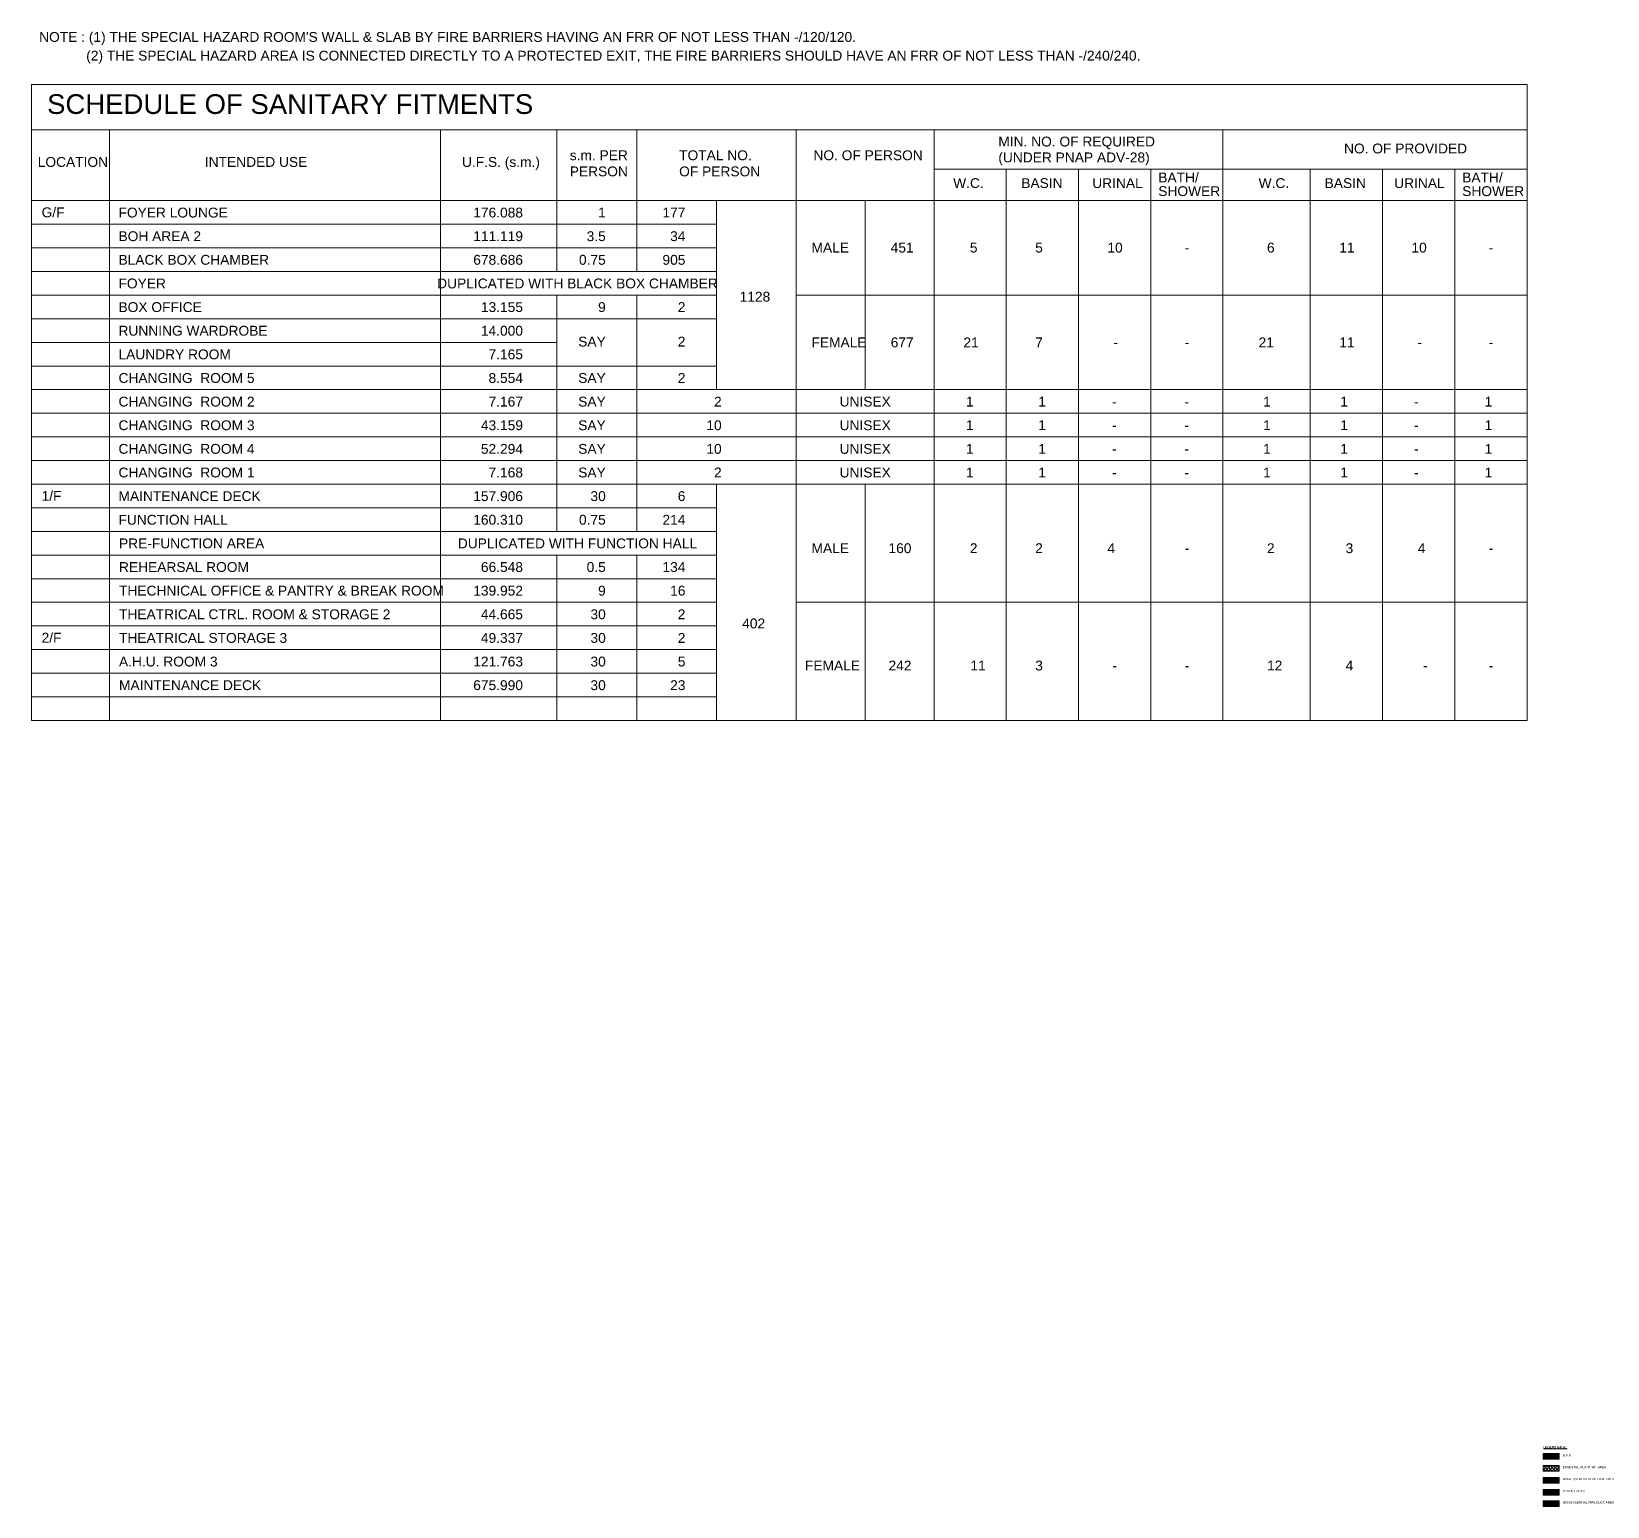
# Model space of a CAD drawing. Header units: millimetres. Extents: x 35540 to 832230, y -10956 to 416550.
# Drawn here: x 634457 to 832230, y 834 to 185998 of the extents above; entities that cross this region are included whole.
import ezdxf

# ---------------------------------------------------------------- set-up
doc = ezdxf.new("R2010")
doc.units = ezdxf.units.MM
for name, color, linetype, lineweight in [('A-DETL', 90, 'Continuous', 5), ('A-DETL-GENF', 92, 'Continuous', 15), ('A-DETL-THIN', 151, 'Continuous', 5), ('G-ANNO-TEXT', 231, 'Continuous', 5)]:
    doc.layers.add(name, color=color, linetype=linetype, lineweight=lineweight)
doc.styles.add('Swis721 BT_2', font='swiss.ttf', dxfattribs={"height": 2472.057075})
doc.styles.add('Swis721 BT_3', font='swiss.ttf', dxfattribs={"width": 0.85, "height": 283.821263})
doc.styles.add('Swis721 Lt BT', font='swissl.ttf', dxfattribs={"height": 1236.028537})

msp = doc.modelspace()

# ---------------------------------------------------------------- hatches: boundary and pattern name
at = {"layer": 'A-DETL-GENF'}
for color, points in [(81, [(826156, 6773.5), (826156, 7473.5), (824156, 7473.5), (824156, 6773.5)]), (10, [(826156, 2273.5), (826156, 2973.5), (824156, 2973.5), (824156, 2273.5)]), (21, [(826156, 833.5), (826156, 1533.5), (824156, 1533.5), (824156, 833.5)])]:
    msp.add_hatch(color=color, dxfattribs=at).paths.add_polyline_path(points, flags=0)
at = {"layer": 'A-DETL-GENF', "lineweight": 5}
h = msp.add_hatch(dxfattribs=at)
h.set_pattern_fill('FP_84', color=57, style=0, pattern_type=2)
h.set_pattern_definition([(45, (822520.2, 0), (-212.132, 212.132), []), (135, (822520.2, 0), (-212.132, -212.132), [])])
h.paths.add_polyline_path([(826156, 5273.5), (826156, 5973.5), (824156, 5973.5), (824156, 5273.5)], flags=0)
h = msp.add_hatch(dxfattribs=at)
h.set_pattern_fill('FP_85', color=132, style=0, pattern_type=2)
h.set_pattern_definition([(0, (822520.2, 0), (0, 124.95), []), (315, (822520.2, 0), (124.95, 7e-15), [176.706, -176.706]), (45, (822520.2, 0), (124.95, -7e-15), [176.706, -176.706])])
h.paths.add_polyline_path([(826156, 3773.5), (826156, 4473.5), (824156, 4473.5), (824156, 3773.5)], flags=0)

# ---------------------------------------------------------------- linework, layer by layer
at = {"layer": 'A-DETL'}
for p, q in [((634456.7, 99507.7), (634456.7, 179358.5)), ((634456.7, 179358.5), (822131.3, 179358.5)), ((822131.3, 179358.5), (822131.3, 99507.7)), ((634456.7, 173669.4), (822131.3, 173669.4)), ((644223.7, 173669.4), (644223.7, 99507.7)), ((685800.9, 173669.4), (685800.9, 99507.7)), ((700374.4, 173669.4), (700374.4, 155870.6)), ((710415.3, 173669.4), (710415.3, 155870.6)), ((730415.1, 173669.4), (730415.1, 99507.7)), ((747719.5, 173669.4), (747719.5, 99507.7)), ((783976.3, 173669.4), (783976.3, 99507.7)), ((747719.5, 168725.3), (822131.3, 168725.3)), ((756783.7, 168725.3), (756783.7, 99507.7)), ((765847.9, 168725.3), (765847.9, 99507.7)), ((774912.1, 168725.3), (774912.1, 99507.7)), ((794938.6, 168725.3), (794938.6, 99507.7)), ((804002.9, 168725.3), (804002.9, 99507.7)), ((813067.1, 168725.3), (813067.1, 99507.7)), ((822131.3, 164770), (634456.7, 164770)), ((634456.7, 164770), (822131.3, 164770)), ((720415.2, 164770), (720415.2, 141038.2)), ((739067.3, 164770), (739067.3, 141038.2)), ((634456.7, 161803.5), (720415.2, 161803.5)), ((634456.7, 158837), (720415.2, 158837)), ((634456.7, 155870.6), (720415.2, 155870.6)), ((634456.7, 152904.1), (720415.2, 152904.1)), ((700374.4, 152904.1), (700374.4, 123239.4)), ((710415.3, 152904.1), (710415.3, 123239.4)), ((730415.1, 152904.1), (822131.3, 152904.1)), ((634456.7, 149937.6), (700374.4, 149937.6)), ((700374.4, 149937.6), (720415.2, 149937.6)), ((634456.7, 146971.2), (700374.4, 146971.2)), ((634456.7, 144004.7), (720415.2, 144004.7)), ((634456.7, 141038.2), (822131.3, 141038.2)), ((634456.7, 138071.8), (822131.3, 138071.8)), ((634456.7, 135105.3), (822131.3, 135105.3)), ((634456.7, 132138.8), (822131.3, 132138.8)), ((634456.7, 129172.4), (822131.3, 129172.4)), ((720415.2, 129172.4), (720415.2, 99507.7)), ((739067.3, 129172.4), (739067.3, 99507.7)), ((634456.7, 126205.9), (720415.2, 126205.9)), ((634456.7, 123239.4), (720415.2, 123239.4)), ((634456.7, 120273), (720415.2, 120273)), ((700374.4, 120273), (700374.4, 99507.7)), ((710415.3, 120273), (710415.3, 99507.7)), ((634456.7, 117306.5), (720415.2, 117306.5)), ((634456.7, 114340), (720415.2, 114340)), ((730415.1, 114340), (822131.3, 114340)), ((634456.7, 111373.5), (720415.2, 111373.5)), ((634456.7, 108407.1), (720415.2, 108407.1)), ((634456.7, 105440.6), (720415.2, 105440.6)), ((634456.7, 102474.1), (720415.2, 102474.1)), ((822131.3, 99507.7), (634456.7, 99507.7))]:
    msp.add_line(p, q, dxfattribs=at)
at = {"layer": 'A-DETL-THIN'}
for p, q in [((826156, 7473.5), (824156, 7473.5)), ((824156, 7473.5), (824156, 6773.5)), ((824156, 6773.5), (826156, 6773.5)), ((826156, 5973.5), (824156, 5973.5)), ((824156, 5973.5), (824156, 5273.5)), ((826156, 6773.5), (826156, 7473.5)), ((826156, 5273.5), (826156, 5973.5)), ((824156, 5273.5), (826156, 5273.5)), ((826156, 4473.5), (824156, 4473.5)), ((824156, 4473.5), (824156, 3773.5)), ((826156, 3773.5), (826156, 4473.5)), ((824156, 3773.5), (826156, 3773.5)), ((826156, 2973.5), (824156, 2973.5)), ((824156, 2973.5), (824156, 2273.5)), ((824156, 2273.5), (826156, 2273.5)), ((826156, 2273.5), (826156, 2973.5)), ((826156, 1533.5), (824156, 1533.5)), ((824156, 1533.5), (824156, 833.5)), ((824156, 833.5), (826156, 833.5)), ((826156, 833.5), (826156, 1533.5))]:
    msp.add_line(p, q, dxfattribs=at)

# ---------------------------------------------------------------- texts
at = {"layer": 'G-ANNO-TEXT', "color": 7, "line_spacing_factor": 1.00667}
for s, insert, char_height, width, attachment_point, style in [("NOTE : (1) THE SPECIAL HAZARD ROOM'S WALL & SLAB BY FIRE BARRIERS HAVING AN FRR OF NOT LESS THAN -/120/120.", (635418.2, 185932.4), 1236.0285, 114603.755, 1, 'Swis721 Lt BT'), (' (2) THE SPECIAL HAZARD AREA IS CONNECTED DIRECTLY TO A PROTECTED EXIT, THE FIRE BARRIERS SHOULD HAVE AN FRR OF NOT LESS THAN -/240/240.', (640843.7, 183587.1), 1236.0285, 147840.411, 1, 'Swis721 Lt BT'), ('SCHEDULE OF SANITARY FITMENTS', (636409.6, 178123.6), 2472.057, 70361.375, 1, 'Swis721 BT_2'), ('MIN. NO. OF REQUIRED', (755785.3, 172799.9), 1236.029, 22246.611, 1, 'Swis721 Lt BT'), ('LOCATION', (635237.4, 170239.1), 1236.03, 9970.997, 1, 'Swis721 Lt BT'), ('INTENDED USE', (656211.5, 170239.1), 1236.029, 14392.099, 1, 'Swis721 Lt BT'), ('U.F.S. (s.m.)', (688476.6, 170239.1), 1236.029, 11225.21, 1, 'Swis721 Lt BT'), ('s.m. PER', (702002.1, 171081.5), 1236.03, 8230.776, 1, 'Swis721 Lt BT'), ('TOTAL NO.', (715729, 171081.5), 1236.03, 10237.517, 1, 'Swis721 Lt BT'), ('NO. OF PERSON', (732584.4, 171081.5), 1236.029, 15536.569, 1, 'Swis721 Lt BT'), ('(UNDER PNAP ADV-28)', (755785.3, 170810.7), 1236.029, 21337.306, 1, 'Swis721 Lt BT'), ('NO. OF PROVIDED', (799167.8, 171931), 1236.029, 17370.856, 1, 'Swis721 Lt BT'), ('PERSON', (702002.1, 169052.6), 1236.03, 8121.032, 1, 'Swis721 Lt BT'), ('OF PERSON', (715729, 169052.6), 1236.03, 11413.342, 1, 'Swis721 Lt BT'), ('BATH/', (775858, 168287.5), 1236.03, 5738.027, 1, 'Swis721 Lt BT'), ('BATH/', (813998.2, 168287.5), 1236.03, 5738.027, 1, 'Swis721 Lt BT'), ('W.C.', (750121.6, 167586.3), 1236.03, 4311.359, 1, 'Swis721 Lt BT'), ('BASIN', (758668.2, 167586.3), 1236.03, 5785.06, 1, 'Swis721 Lt BT'), ('URINAL', (767572, 167586.3), 1236.03, 7070.628, 1, 'Swis721 Lt BT'), ('SHOWER', (775858, 166577.2), 1236.03, 8638.395, 1, 'Swis721 Lt BT'), ('W.C.', (788450, 167586.3), 1236.03, 4311.359, 1, 'Swis721 Lt BT'), ('BASIN', (796732.4, 167586.3), 1236.03, 5785.06, 1, 'Swis721 Lt BT'), ('URINAL', (805462.5, 167586.3), 1236.03, 7070.628, 1, 'Swis721 Lt BT'), ('SHOWER', (813998.2, 166577.2), 1236.03, 8638.395, 1, 'Swis721 Lt BT'), ('G/F', (635721.9, 163914.9), 1236.03, 3323.666, 1, 'Swis721 Lt BT'), ('FOYER LOUNGE', (645371.8, 163886.4), 1236.029, 15395.47, 1, 'Swis721 Lt BT'), ('176.088', (696131.9, 163886.4), 1236.03, 7133.339, 3, 'Swis721 Lt BT'), ('\\fSwis721 Lt BT|b0|i0|c134|p34|;1', (706519.2, 163886.4), 1236.029, 1097.437, 3, 'Swis721 Lt BT'), ('177', (716519.1, 163886.4), 1236.03, 3292.31, 3, 'Swis721 Lt BT'), ('BOH AREA 2', (645371.8, 160919.9), 1236.03, 11664.185, 1, 'Swis721 Lt BT'), ('111.119', (696131.9, 160919.9), 1236.03, 7133.339, 3, 'Swis721 Lt BT'), ('3.5', (706519.2, 160919.9), 1236.03, 2743.592, 3, 'Swis721 Lt BT'), ('34', (716519.1, 160919.9), 1236.03, 2194.874, 3, 'Swis721 Lt BT'), ('MALE', (732338.8, 159486.8), 1236.03, 5283.374, 1, 'Swis721 Lt BT'), ('451', (742280.2, 159486.8), 1236.03, 3292.31, 1, 'Swis721 Lt BT'), ('\\fSwis721 Lt BT|b0|i0|c134|p34|;5', (752210.1, 159486.8), 1236.029, 1097.437, 1, 'Swis721 Lt BT'), ('\\fSwis721 Lt BT|b0|i0|c134|p34|;5', (760408.6, 159486.8), 1236.029, 1097.437, 1, 'Swis721 Lt BT'), ('10', (769472.8, 159486.8), 1236.03, 2194.874, 1, 'Swis721 Lt BT'), ('\\fSwis721 Lt BT|b0|i0|c134|p34|;-', (779165.4, 159486.8), 1236.029, 674.14, 1, 'Swis721 Lt BT'), ('\\fSwis721 Lt BT|b0|i0|c134|p34|;6', (789499.4, 159486.8), 1236.029, 1097.437, 1, 'Swis721 Lt BT'), ('11', (798563.6, 159486.8), 1236.03, 2194.874, 1, 'Swis721 Lt BT'), ('10', (807627.8, 159486.8), 1236.03, 2194.874, 1, 'Swis721 Lt BT'), ('\\fSwis721 Lt BT|b0|i0|c134|p34|;-', (817320.4, 159486.8), 1236.029, 674.14, 1, 'Swis721 Lt BT'), ('BLACK BOX CHAMBER', (645371.8, 157953.5), 1236.029, 21368.662, 1, 'Swis721 Lt BT'), ('678.686', (696131.9, 157953.5), 1236.03, 7133.339, 3, 'Swis721 Lt BT'), ('0.75', (706519.2, 157953.5), 1236.03, 3841.029, 3, 'Swis721 Lt BT'), ('905', (716519.1, 157953.5), 1236.03, 3292.31, 3, 'Swis721 Lt BT'), ('FOYER', (645371.8, 154987), 1236.03, 6490.555, 1, 'Swis721 Lt BT'), ('DUPLICATED WITH BLACK BOX CHAMBER', (702970.3, 154987), 1236.029, 39492.046, 2, 'Swis721 Lt BT'), ('1128', (727158.4, 153324.9), 1236.03, 4389.747, 3, 'Swis721 Lt BT'), ('BOX OFFICE', (645371.8, 152020.5), 1236.03, 11742.574, 1, 'Swis721 Lt BT'), ('13.155', (696131.9, 152020.5), 1236.03, 6035.902, 3, 'Swis721 Lt BT'), ('\\fSwis721 Lt BT|b0|i0|c134|p34|;9', (706519.2, 152020.5), 1236.029, 1097.437, 3, 'Swis721 Lt BT'), ('\\fSwis721 Lt BT|b0|i0|c134|p34|;2', (716519.1, 152020.5), 1236.029, 1097.437, 3, 'Swis721 Lt BT'), ('RUNNING WARDROBE', (645371.8, 149054), 1236.029, 21023.753, 1, 'Swis721 Lt BT'), ('14.000', (696131.9, 149054), 1236.03, 6035.902, 3, 'Swis721 Lt BT'), ('SAY', (706519.2, 147689.7), 1236.03, 3684.252, 3, 'Swis721 Lt BT'), ('\\fSwis721 Lt BT|b0|i0|c134|p34|;2', (716519.1, 147689.7), 1236.029, 1097.437, 3, 'Swis721 Lt BT'), ('FEMALE', (732338.8, 147586.8), 1236.03, 7713.413, 1, 'Swis721 Lt BT'), ('677', (742280.2, 147586.8), 1236.03, 3292.31, 1, 'Swis721 Lt BT'), ('21', (751404.5, 147586.8), 1236.03, 2194.874, 1, 'Swis721 Lt BT'), ('\\fSwis721 Lt BT|b0|i0|c134|p34|;7', (760408.6, 147586.8), 1236.029, 1097.437, 1, 'Swis721 Lt BT'), ('\\fSwis721 Lt BT|b0|i0|c134|p34|;-', (770230.9, 147586.8), 1236.029, 674.14, 1, 'Swis721 Lt BT'), ('\\fSwis721 Lt BT|b0|i0|c134|p34|;-', (779165.4, 147586.8), 1236.029, 674.14, 1, 'Swis721 Lt BT'), ('21', (788450, 147586.8), 1236.03, 2194.874, 1, 'Swis721 Lt BT'), ('11', (798563.6, 147586.8), 1236.03, 2194.874, 1, 'Swis721 Lt BT'), ('\\fSwis721 Lt BT|b0|i0|c134|p34|;-', (808385.9, 147586.8), 1236.029, 674.14, 1, 'Swis721 Lt BT'), ('\\fSwis721 Lt BT|b0|i0|c134|p34|;-', (817320.4, 147586.8), 1236.029, 674.14, 1, 'Swis721 Lt BT'), ('LAUNDRY ROOM', (645371.8, 146087.6), 1236.029, 15881.478, 1, 'Swis721 Lt BT'), ('7.165', (696131.9, 146087.6), 1236.03, 4938.465, 3, 'Swis721 Lt BT'), ('CHANGING  ROOM 5', (645371.8, 143121.1), 1236.029, 19565.73, 1, 'Swis721 Lt BT'), ('8.554', (696131.9, 143121.1), 1236.03, 4938.465, 3, 'Swis721 Lt BT'), ('SAY', (706519.2, 143121.1), 1236.03, 3684.252, 3, 'Swis721 Lt BT'), ('\\fSwis721 Lt BT|b0|i0|c134|p34|;2', (716519.1, 143121.1), 1236.029, 1097.437, 3, 'Swis721 Lt BT'), ('CHANGING  ROOM 2', (645371.8, 140154.6), 1236.029, 19565.73, 1, 'Swis721 Lt BT'), ('7.167', (696131.9, 140154.6), 1236.03, 4938.465, 3, 'Swis721 Lt BT'), ('SAY', (706519.2, 140154.6), 1236.03, 3684.252, 3, 'Swis721 Lt BT'), ('\\fSwis721 Lt BT|b0|i0|c134|p34|;2', (721067.4, 140154.6), 1236.029, 1097.437, 3, 'Swis721 Lt BT'), ('UNISEX', (739079.1, 140154.6), 1236.03, 7101.984, 2, 'Swis721 Lt BT'), ('\\fSwis721 Lt BT|b0|i0|c134|p34|;1', (752210.1, 140154.6), 1236.029, 1097.437, 2, 'Swis721 Lt BT'), ('\\fSwis721 Lt BT|b0|i0|c134|p34|;1', (761274.3, 140154.6), 1236.029, 1097.437, 2, 'Swis721 Lt BT'), ('\\fSwis721 Lt BT|b0|i0|c134|p34|;-', (770338.5, 140154.6), 1236.029, 674.14, 2, 'Swis721 Lt BT'), ('\\fSwis721 Lt BT|b0|i0|c134|p34|;-', (779402.8, 140154.6), 1236.029, 674.14, 2, 'Swis721 Lt BT'), ('\\fSwis721 Lt BT|b0|i0|c134|p34|;1', (789499.4, 140154.6), 1236.029, 1097.437, 2, 'Swis721 Lt BT'), ('\\fSwis721 Lt BT|b0|i0|c134|p34|;1', (799167.8, 140154.6), 1236.029, 1097.437, 2, 'Swis721 Lt BT'), ('\\fSwis721 Lt BT|b0|i0|c134|p34|;-', (808232, 140154.6), 1236.029, 674.14, 2, 'Swis721 Lt BT'), ('\\fSwis721 Lt BT|b0|i0|c134|p34|;1', (817296.3, 140154.6), 1236.029, 1097.437, 2, 'Swis721 Lt BT'), ('CHANGING  ROOM 3', (645371.8, 137188.2), 1236.029, 19565.73, 1, 'Swis721 Lt BT'), ('43.159', (696131.9, 137188.2), 1236.03, 6035.902, 3, 'Swis721 Lt BT'), ('SAY', (706519.2, 137188.2), 1236.03, 3684.252, 3, 'Swis721 Lt BT'), ('10', (721067.4, 137188.2), 1236.03, 2194.874, 3, 'Swis721 Lt BT'), ('UNISEX', (739079.1, 137188.2), 1236.03, 7101.984, 2, 'Swis721 Lt BT'), ('\\fSwis721 Lt BT|b0|i0|c134|p34|;1', (752210.1, 137188.2), 1236.029, 1097.437, 2, 'Swis721 Lt BT'), ('\\fSwis721 Lt BT|b0|i0|c134|p34|;1', (761274.3, 137188.2), 1236.029, 1097.437, 2, 'Swis721 Lt BT'), ('\\fSwis721 Lt BT|b0|i0|c134|p34|;-', (770338.5, 137188.2), 1236.029, 674.14, 2, 'Swis721 Lt BT'), ('\\fSwis721 Lt BT|b0|i0|c134|p34|;-', (779402.8, 137188.2), 1236.029, 674.14, 2, 'Swis721 Lt BT'), ('\\fSwis721 Lt BT|b0|i0|c134|p34|;1', (789499.4, 137188.2), 1236.029, 1097.437, 2, 'Swis721 Lt BT'), ('\\fSwis721 Lt BT|b0|i0|c134|p34|;1', (799167.8, 137188.2), 1236.029, 1097.437, 2, 'Swis721 Lt BT'), ('\\fSwis721 Lt BT|b0|i0|c134|p34|;-', (808232, 137188.2), 1236.029, 674.14, 2, 'Swis721 Lt BT'), ('\\fSwis721 Lt BT|b0|i0|c134|p34|;1', (817296.3, 137188.2), 1236.029, 1097.437, 2, 'Swis721 Lt BT'), ('CHANGING  ROOM 4', (645371.8, 134221.7), 1236.029, 19565.73, 1, 'Swis721 Lt BT'), ('52.294', (696131.9, 134221.7), 1236.03, 6035.902, 3, 'Swis721 Lt BT'), ('SAY', (706519.2, 134221.7), 1236.03, 3684.252, 3, 'Swis721 Lt BT'), ('10', (721067.4, 134221.7), 1236.03, 2194.874, 3, 'Swis721 Lt BT'), ('UNISEX', (739079.1, 134221.7), 1236.03, 7101.984, 2, 'Swis721 Lt BT'), ('\\fSwis721 Lt BT|b0|i0|c134|p34|;1', (752210.1, 134221.7), 1236.029, 1097.437, 2, 'Swis721 Lt BT'), ('\\fSwis721 Lt BT|b0|i0|c134|p34|;1', (761274.3, 134221.7), 1236.029, 1097.437, 2, 'Swis721 Lt BT'), ('\\fSwis721 Lt BT|b0|i0|c134|p34|;-', (770338.5, 134221.7), 1236.029, 674.14, 2, 'Swis721 Lt BT'), ('\\fSwis721 Lt BT|b0|i0|c134|p34|;-', (779402.8, 134221.7), 1236.029, 674.14, 2, 'Swis721 Lt BT'), ('\\fSwis721 Lt BT|b0|i0|c134|p34|;1', (789499.4, 134221.7), 1236.029, 1097.437, 2, 'Swis721 Lt BT'), ('\\fSwis721 Lt BT|b0|i0|c134|p34|;1', (799167.8, 134221.7), 1236.029, 1097.437, 2, 'Swis721 Lt BT'), ('\\fSwis721 Lt BT|b0|i0|c134|p34|;-', (808232, 134221.7), 1236.029, 674.14, 2, 'Swis721 Lt BT'), ('\\fSwis721 Lt BT|b0|i0|c134|p34|;1', (817296.3, 134221.7), 1236.029, 1097.437, 2, 'Swis721 Lt BT'), ('CHANGING  ROOM 1', (645371.8, 131255.2), 1236.029, 19565.73, 1, 'Swis721 Lt BT'), ('7.168', (696131.9, 131255.2), 1236.03, 4938.465, 3, 'Swis721 Lt BT'), ('SAY', (706519.2, 131255.2), 1236.03, 3684.252, 3, 'Swis721 Lt BT'), ('\\fSwis721 Lt BT|b0|i0|c134|p34|;2', (721067.4, 131255.2), 1236.029, 1097.437, 3, 'Swis721 Lt BT'), ('UNISEX', (739079.1, 131255.2), 1236.03, 7101.984, 2, 'Swis721 Lt BT'), ('\\fSwis721 Lt BT|b0|i0|c134|p34|;1', (752210.1, 131255.2), 1236.029, 1097.437, 2, 'Swis721 Lt BT'), ('\\fSwis721 Lt BT|b0|i0|c134|p34|;1', (761274.3, 131255.2), 1236.029, 1097.437, 2, 'Swis721 Lt BT'), ('\\fSwis721 Lt BT|b0|i0|c134|p34|;-', (770338.5, 131255.2), 1236.029, 674.14, 2, 'Swis721 Lt BT'), ('\\fSwis721 Lt BT|b0|i0|c134|p34|;-', (779402.8, 131255.2), 1236.029, 674.14, 2, 'Swis721 Lt BT'), ('\\fSwis721 Lt BT|b0|i0|c134|p34|;1', (789499.4, 131255.2), 1236.029, 1097.437, 2, 'Swis721 Lt BT'), ('\\fSwis721 Lt BT|b0|i0|c134|p34|;1', (799167.8, 131255.2), 1236.029, 1097.437, 2, 'Swis721 Lt BT'), ('\\fSwis721 Lt BT|b0|i0|c134|p34|;-', (808232, 131255.2), 1236.029, 674.14, 2, 'Swis721 Lt BT'), ('\\fSwis721 Lt BT|b0|i0|c134|p34|;1', (817296.3, 131255.2), 1236.029, 1097.437, 2, 'Swis721 Lt BT'), ('1/F', (635721.9, 128317.3), 1236.03, 2869.013, 1, 'Swis721 Lt BT'), ('MAINTENANCE DECK', (645371.8, 128288.8), 1236.029, 20130.126, 1, 'Swis721 Lt BT'), ('157.906', (696131.9, 128288.8), 1236.03, 7133.339, 3, 'Swis721 Lt BT'), ('30', (706519.2, 128288.8), 1236.03, 2194.874, 3, 'Swis721 Lt BT'), ('\\fSwis721 Lt BT|b0|i0|c134|p34|;6', (716519.1, 128288.8), 1236.029, 1097.437, 3, 'Swis721 Lt BT'), ('FUNCTION HALL', (645371.8, 125322.3), 1236.029, 15567.925, 1, 'Swis721 Lt BT'), ('160.310', (696131.9, 125322.3), 1236.03, 7133.339, 3, 'Swis721 Lt BT'), ('0.75', (706519.2, 125322.3), 1236.03, 3841.029, 3, 'Swis721 Lt BT'), ('214', (716519.1, 125322.3), 1236.03, 3292.31, 3, 'Swis721 Lt BT'), ('PRE-FUNCTION AREA', (645436.3, 122355.8), 1236.029, 20318.258, 1, 'Swis721 Lt BT'), ('DUPLICATED WITH FUNCTION HALL', (702970.3, 122355.8), 1236.029, 33691.309, 2, 'Swis721 Lt BT'), ('MALE', (732338.8, 121752.5), 1236.03, 5283.374, 1, 'Swis721 Lt BT'), ('160', (741999.6, 121752.5), 1236.03, 3292.31, 1, 'Swis721 Lt BT'), ('\\fSwis721 Lt BT|b0|i0|c134|p34|;2', (752210.1, 121752.5), 1236.029, 1097.437, 1, 'Swis721 Lt BT'), ('\\fSwis721 Lt BT|b0|i0|c134|p34|;2', (760408.6, 121752.5), 1236.029, 1097.437, 1, 'Swis721 Lt BT'), ('\\fSwis721 Lt BT|b0|i0|c134|p34|;4', (769472.8, 121752.5), 1236.029, 1097.437, 1, 'Swis721 Lt BT'), ('\\fSwis721 Lt BT|b0|i0|c134|p34|;-', (779165.4, 121752.5), 1236.029, 674.14, 1, 'Swis721 Lt BT'), ('\\fSwis721 Lt BT|b0|i0|c134|p34|;2', (789499.4, 121752.5), 1236.029, 1097.437, 1, 'Swis721 Lt BT'), ('\\fSwis721 Lt BT|b0|i0|c134|p34|;3', (799365.2, 121752.5), 1236.029, 1097.437, 1, 'Swis721 Lt BT'), ('\\fSwis721 Lt BT|b0|i0|c134|p34|;4', (808429.4, 121752.5), 1236.029, 1097.437, 1, 'Swis721 Lt BT'), ('\\fSwis721 Lt BT|b0|i0|c134|p34|;-', (817320.4, 121752.5), 1236.029, 674.14, 1, 'Swis721 Lt BT'), ('REHEARSAL ROOM', (645436.3, 119389.4), 1236.029, 18201.773, 1, 'Swis721 Lt BT'), ('66.548', (696131.9, 119389.4), 1236.03, 6035.902, 3, 'Swis721 Lt BT'), ('0.5', (706519.2, 119389.4), 1236.03, 2743.592, 3, 'Swis721 Lt BT'), ('134', (716519.1, 119389.4), 1236.03, 3292.31, 3, 'Swis721 Lt BT'), ('THECHNICAL OFFICE & PANTRY & BREAK ROOM', (645436.3, 116422.9), 1236.029, 45778.791, 1, 'Swis721 Lt BT'), ('139.952', (696131.9, 116422.9), 1236.03, 7133.339, 3, 'Swis721 Lt BT'), ('\\fSwis721 Lt BT|b0|i0|c134|p34|;9', (706519.2, 116422.9), 1236.029, 1097.437, 3, 'Swis721 Lt BT'), ('16', (716519.1, 116422.9), 1236.03, 2194.874, 3, 'Swis721 Lt BT'), ('THEATRICAL CTRL. ROOM & STORAGE 2', (645436.3, 113456.4), 1236.029, 37971.312, 1, 'Swis721 Lt BT'), ('44.665', (696131.9, 113456.4), 1236.03, 6035.902, 3, 'Swis721 Lt BT'), ('30', (706519.2, 113456.4), 1236.03, 2194.874, 3, 'Swis721 Lt BT'), ('\\fSwis721 Lt BT|b0|i0|c134|p34|;2', (716519.1, 113456.4), 1236.029, 1097.437, 3, 'Swis721 Lt BT'), ('402', (726518.9, 112305.8), 1236.03, 3292.31, 3, 'Swis721 Lt BT'), ('2/F', (635721.9, 110518.5), 1236.03, 2869.013, 1, 'Swis721 Lt BT'), ('THEATRICAL STORAGE 3', (645436.3, 110490), 1236.029, 23312.693, 1, 'Swis721 Lt BT'), ('49.337', (696131.9, 110490), 1236.03, 6035.902, 3, 'Swis721 Lt BT'), ('30', (706519.2, 110490), 1236.03, 2194.874, 3, 'Swis721 Lt BT'), ('\\fSwis721 Lt BT|b0|i0|c134|p34|;2', (716519.1, 110490), 1236.029, 1097.437, 3, 'Swis721 Lt BT'), ('A.H.U. ROOM 3', (645436.3, 107523.5), 1236.029, 14156.934, 1, 'Swis721 Lt BT'), ('121.763', (696131.9, 107523.5), 1236.03, 7133.339, 3, 'Swis721 Lt BT'), ('30', (706519.2, 107523.5), 1236.03, 2194.874, 3, 'Swis721 Lt BT'), ('\\fSwis721 Lt BT|b0|i0|c134|p34|;5', (716519.1, 107523.5), 1236.029, 1097.437, 3, 'Swis721 Lt BT'), ('FEMALE', (731520.1, 107021), 1236.03, 7713.413, 1, 'Swis721 Lt BT'), ('242', (742008.4, 107021), 1236.03, 3292.31, 1, 'Swis721 Lt BT'), ('11', (752286.5, 107021), 1236.03, 2194.874, 1, 'Swis721 Lt BT'), ('\\fSwis721 Lt BT|b0|i0|c134|p34|;3', (760417.5, 107021), 1236.029, 1097.437, 1, 'Swis721 Lt BT'), ('12', (789508.2, 107021), 1236.03, 2194.874, 1, 'Swis721 Lt BT'), ('\\fSwis721 Lt BT|b0|i0|c134|p34|;4', (799374, 107021), 1236.029, 1097.437, 1, 'Swis721 Lt BT'), ('\\fSwis721 Lt BT|b0|i0|c134|p34|;-', (770110.1, 107021), 1236.029, 674.14, 1, 'Swis721 Lt BT'), ('\\fSwis721 Lt BT|b0|i0|c134|p34|;-', (779174.3, 107021), 1236.029, 674.14, 1, 'Swis721 Lt BT'), ('\\fSwis721 Lt BT|b0|i0|c134|p34|;-', (809066.6, 107021), 1236.029, 674.14, 1, 'Swis721 Lt BT'), ('\\fSwis721 Lt BT|b0|i0|c134|p34|;-', (817329.3, 107021), 1236.029, 674.14, 1, 'Swis721 Lt BT'), ('MAINTENANCE DECK', (645436.3, 104557), 1236.029, 20130.126, 1, 'Swis721 Lt BT'), ('675.990', (696131.9, 104557), 1236.03, 7133.339, 3, 'Swis721 Lt BT'), ('30', (706519.2, 104557), 1236.03, 2194.874, 3, 'Swis721 Lt BT'), ('23', (716519.1, 104557), 1236.03, 2194.874, 3, 'Swis721 Lt BT'), ('\\fSwis721 BT|b1|i0|c134|p34|;\\W.85;\\LLEGEND G.F.A.:', (824185, 8423.6), 283.821, 3074.4, 1, 'Swis721 BT_3'), ('G.F.A.', (826613, 7423.6), 283.82, 1134, 1, 'Swis721 BT_3'), ('ESSENTIAL PLANT RM. AREA', (826613, 5923.6), 283.821, 5468.4, 1, 'Swis721 BT_3'), ('NON-ESSENTIAL PLANT RM. AREA', (826613, 4423.6), 283.821, 6490.8, 1, 'Swis721 BT_3'), ('DEDUCT AREA', (826613, 2923.6), 283.821, 2779.2, 1, 'Swis721 BT_3'), ('NON-ESSENTIAL PIPE DUCT AREA', (826613, 1483.6), 283.821, 6490.8, 1, 'Swis721 BT_3')]:
    msp.add_mtext(s, dxfattribs=dict(at, insert=insert, char_height=char_height, width=width, attachment_point=attachment_point, style=style))

doc.saveas('drawing.dxf')
